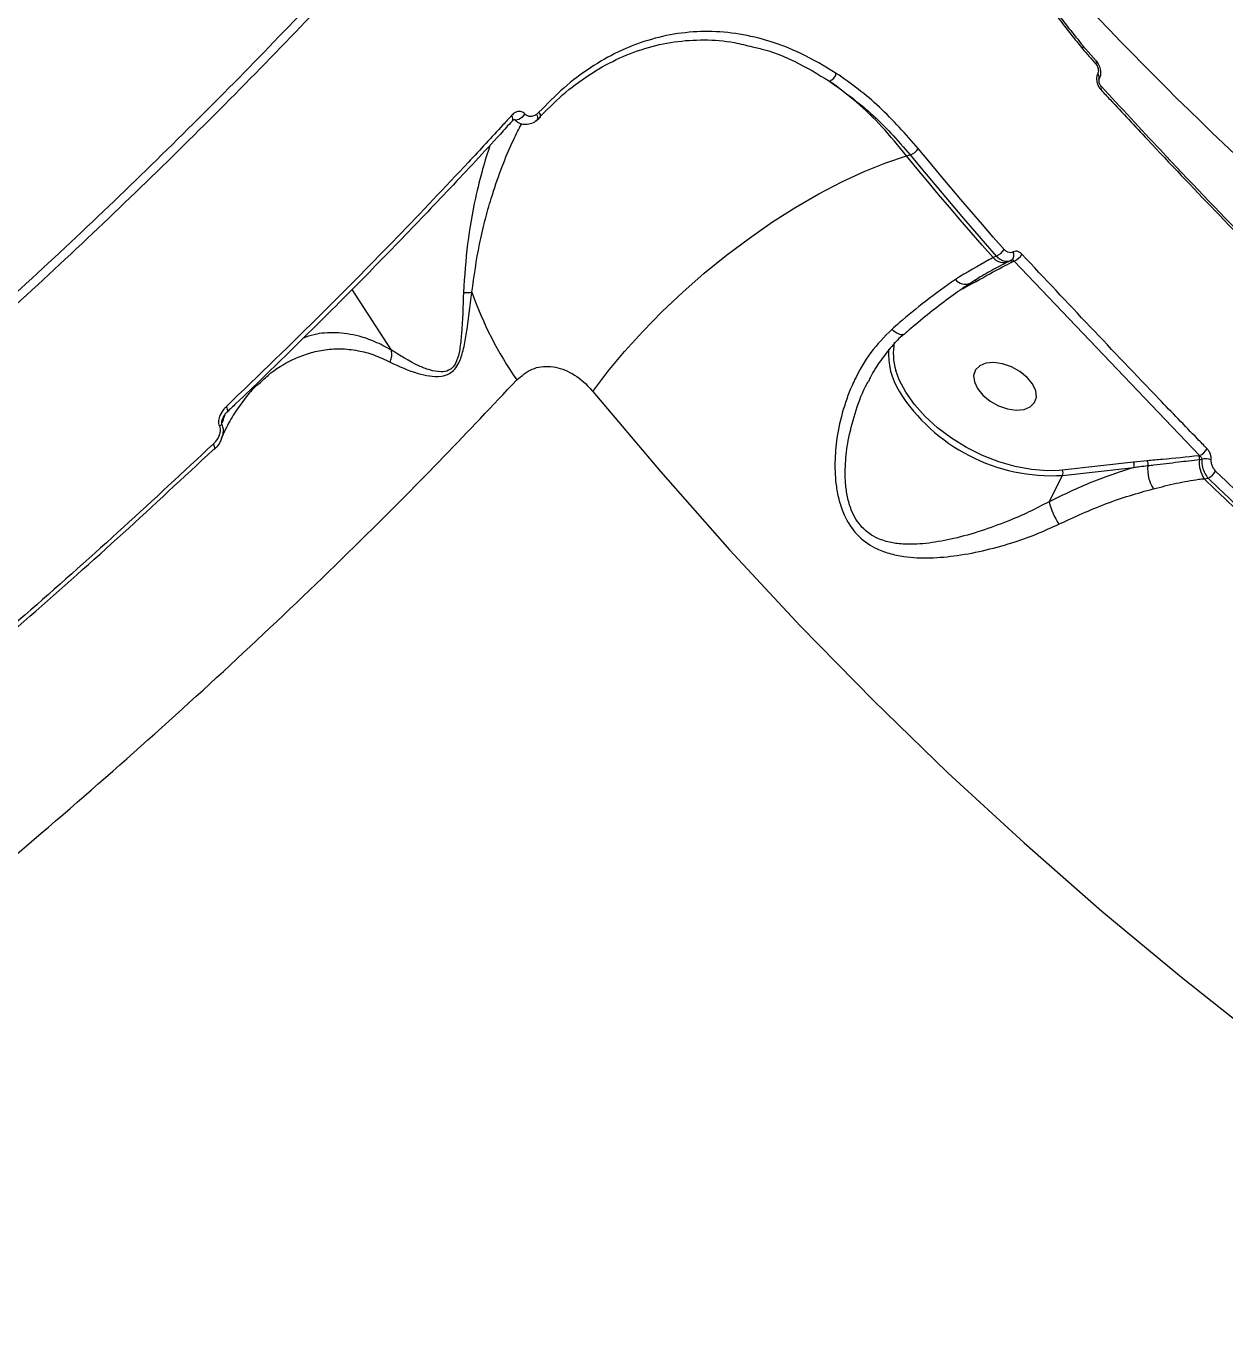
# Model space of a CAD drawing. Header units: millimetres. Extents: x -4781 to 5098, y -4410 to 4664.
# Drawn here: x -1252.9 to -1093.2, y -691.7 to -516.2 of the extents above; entities that cross this region are included whole.
import ezdxf

# ---------------------------------------------------------------- set-up
doc = ezdxf.new("R2010")
doc.units = ezdxf.units.MM
for name, color, linetype in [('DIKOM_ОБЪЕКТ', 7, 'Continuous'), ('DIKOM_РАЗМЕР_ЗОНА', 7, 'Continuous'), ('DIKOM_РАЗМЕР_ОБЪЕКТА', 7, 'Continuous')]:
    doc.layers.add(name, color=color, linetype=linetype)
doc.styles.add('style1', font='arial.ttf', dxfattribs={"width": 0.8})
doc.dimstyles.new('1-50', dxfattribs={"dimtxt": 300, "dimasz": 200, "dimexe": 100, "dimexo": 0, "dimgap": 100, "dimtad": 1, "dimtxsty": 'style1', "dimcen": 200, "dimclrd": 7, "dimclre": 7, "dimclrt": 7, "dimadec": 1, "dimazin": 2, "dimtfac": 1, "dimtmove": 0, "dimatfit": 2, "dimfxl": 0, "dimlwd": 25, "dimlwe": 18, "dimarcsym": 0})

# ---------------------------------------------------------------- blocks, each defined once
blk = doc.blocks.new('*D54')
at = {"layer": 'Defpoints', "color": 0, "transparency": 16777216}
for p in [(2534.93, 1098.4), (-3331.22, 763.4), (2534.93, -3200.56)]:
    blk.add_point(p, dxfattribs=at)
at = {"layer": 'DIKOM_РАЗМЕР_ОБЪЕКТА', "color": 7, "lineweight": 18, "transparency": 16777216}
for p, q in [((2534.93, 1098.4), (2534.93, -3300.56)), ((-3331.22, 763.4), (-3331.22, -3300.56))]:
    blk.add_line(p, q, dxfattribs=at)
at = {"layer": 'DIKOM_РАЗМЕР_ОБЪЕКТА', "color": 7, "lineweight": 25, "transparency": 16777216}
blk.add_line((-3131.22, -3200.56), (2334.93, -3200.56), dxfattribs=at)
at = {"layer": 'DIKOM_РАЗМЕР_ОБЪЕКТА', "color": 7, "transparency": 16777216}
for points in [[(-3131.22, -3167.23), (-3131.22, -3233.9), (-3331.22, -3200.56)], [(2334.93, -3167.23), (2334.93, -3233.9), (2534.93, -3200.56)]]:
    blk.add_solid(points, dxfattribs=at)
at = {"layer": 'DIKOM_РАЗМЕР_ОБЪЕКТА', "color": 7, "transparency": 16777216, "insert": (941.13, -2947.39), "char_height": 300, "attachment_point": 5, "style": 'style1'}
blk.add_mtext('5870', dxfattribs=at)
blk = doc.blocks.new('*D57')
at = {"layer": 'Defpoints', "color": 0, "transparency": 16777216}
for p in [(4034.06, 1180.11), (-4781.22, 856.14), (4034.06, -4310.06)]:
    blk.add_point(p, dxfattribs=at)
at = {"layer": 'DIKOM_РАЗМЕР_ЗОНА', "color": 7, "lineweight": 18, "transparency": 16777216}
for p, q in [((4034.06, 1180.11), (4034.06, -4410.06)), ((-4781.22, 856.14), (-4781.22, -4410.06))]:
    blk.add_line(p, q, dxfattribs=at)
at = {"layer": 'DIKOM_РАЗМЕР_ЗОНА', "color": 7, "lineweight": 25, "transparency": 16777216}
blk.add_line((-4581.22, -4310.06), (3834.06, -4310.06), dxfattribs=at)
at = {"layer": 'DIKOM_РАЗМЕР_ЗОНА', "color": 7, "transparency": 16777216}
for points in [[(-4581.22, -4276.72), (-4581.22, -4343.39), (-4781.22, -4310.06)], [(3834.06, -4276.72), (3834.06, -4343.39), (4034.06, -4310.06)]]:
    blk.add_solid(points, dxfattribs=at)
at = {"layer": 'DIKOM_РАЗМЕР_ЗОНА', "color": 7, "transparency": 16777216, "insert": (-1490.8, -4056.88), "char_height": 300, "attachment_point": 5, "style": 'style1'}
blk.add_mtext('8820', dxfattribs=at)

msp = doc.modelspace()

# ---------------------------------------------------------------- linework, layer by layer
at = {"layer": 'DIKOM_ОБЪЕКТ', "color": 7, "linetype": 'Continuous', "lineweight": 15}
for p, q in [((-1112.125, -518.763), (-1110.37, -520.779)), ((-1110.164, -522.517), (-1110.174, -522.536)), ((-1109.717, -524.177), (-1109.724, -524.169)), ((-1184.59, -527.628), (-1184.902, -527.906)), ((-1184.501, -528.384), (-1184.541, -528.421)), ((-1135.629, -533.423), (-1135.145, -533.309)), ((-1123.681, -546.786), (-1124.085, -546.993)), ((-1121.668, -547.331), (-1121.982, -547.492)), ((-1121.52, -547.555), (-1121.299, -547.441)), ((-1121.299, -547.441), (-1096.616, -573.37)), ((-1122.88, -547.96), (-1123.867, -548.485)), ((-1128.17, -551.126), (-1127.731, -550.902)), ((-1127.731, -550.902), (-1126.364, -550.159)), ((-1204.242, -559.318), (-1209.492, -551.235)), ((-1096.616, -573.37), (-1096.717, -573.382)), ((-1114.896, -575.291), (-1115.283, -575.33)), ((-1105.402, -574.224), (-1114.896, -575.291)), ((-1114.841, -575.996), (-1105.347, -574.929)), ((-1103.552, -574.049), (-1105.402, -574.224)), ((-1096.605, -573.882), (-1096.283, -573.845)), ((-1116.647, -579.505), (-1114.841, -575.996)), ((-1095.989, -576.436), (-1095.447, -576.371))]:
    msp.add_line(p, q, dxfattribs=at)
at = {"layer": 'DIKOM_ОБЪЕКТ', "color": 7, "linetype": 'Continuous', "lineweight": 15, "flags": 128}
for points in [[(-1112.169, -519.172), (-1111.949, -519.425), (-1111.73, -519.677), (-1111.511, -519.93), (-1111.291, -520.182), (-1111.071, -520.435), (-1110.851, -520.687), (-1110.631, -520.939), (-1110.411, -521.191)], [(-1110.411, -521.191), (-1110.361, -521.08), (-1110.333, -520.98), (-1110.327, -520.892), (-1110.344, -520.821), (-1110.37, -520.779)], [(-1109.749, -524.604), (-1109.697, -524.474), (-1109.673, -524.359), (-1109.678, -524.261), (-1109.711, -524.184), (-1109.717, -524.177)], [(-1186.477, -527.852), (-1186.635, -528.065), (-1186.833, -528.266), (-1187.054, -528.441), (-1187.281, -528.574), (-1187.495, -528.655), (-1187.68, -528.678), (-1187.82, -528.641), (-1187.903, -528.546)], [(-1184.902, -527.906), (-1184.834, -528.09), (-1184.797, -528.27), (-1184.792, -528.437), (-1184.82, -528.586), (-1184.88, -528.708), (-1184.968, -528.8), (-1184.973, -528.803)], [(-1184.59, -527.628), (-1184.507, -527.774), (-1184.449, -527.918), (-1184.419, -528.054), (-1184.416, -528.179), (-1184.442, -528.289), (-1184.496, -528.377), (-1184.501, -528.384)], [(-1177.404, -564.834), (-1175.4, -562.171), (-1173.18, -559.49), (-1170.764, -556.815), (-1168.174, -554.171), (-1165.433, -551.584), (-1162.567, -549.074), (-1159.602, -546.667), (-1156.565, -544.383), (-1153.483, -542.244), (-1150.385, -540.269), (-1147.299, -538.476), (-1144.253, -536.881), (-1141.275, -535.499), (-1138.391, -534.343), (-1135.629, -533.423)], [(-1124.085, -546.993), (-1125.552, -545.321), (-1127.012, -543.642), (-1128.465, -541.956), (-1129.912, -540.263), (-1131.351, -538.563), (-1132.784, -536.856), (-1134.21, -535.143), (-1135.629, -533.423)], [(-1135.145, -533.309), (-1133.736, -535.017), (-1132.32, -536.718), (-1130.897, -538.413), (-1129.467, -540.101), (-1128.03, -541.782), (-1126.587, -543.457), (-1125.138, -545.125), (-1123.681, -546.786)], [(-1122.618, -545.903), (-1124.071, -544.246), (-1125.517, -542.582), (-1126.957, -540.911), (-1128.39, -539.234), (-1129.817, -537.549), (-1131.236, -535.858), (-1132.65, -534.161), (-1134.056, -532.457)], [(-1135.962, -557.2), (-1135.972, -557.208), (-1136.141, -557.271), (-1136.363, -557.262), (-1136.629, -557.181), (-1136.929, -557.032), (-1137.254, -556.82), (-1137.591, -556.552)], [(-1119.569, -562.941), (-1120.529, -562.163), (-1121.65, -561.544), (-1122.839, -561.135), (-1124.002, -560.968), (-1125.044, -561.057), (-1125.88, -561.396), (-1126.443, -561.956), (-1126.688, -562.692), (-1126.593, -563.545), (-1126.168, -564.444), (-1125.446, -565.319), (-1124.486, -566.097), (-1123.365, -566.716), (-1122.176, -567.126), (-1121.013, -567.292), (-1119.971, -567.203), (-1119.135, -566.864), (-1118.572, -566.304), (-1118.327, -565.569), (-1118.422, -564.716), (-1118.847, -563.816), (-1119.569, -562.941)], [(-1115.283, -575.33), (-1116.868, -575.382), (-1118.964, -575.225), (-1121.138, -574.826), (-1123.341, -574.192), (-1125.526, -573.339), (-1127.645, -572.283), (-1129.652, -571.049), (-1131.502, -569.664), (-1133.155, -568.157), (-1134.575, -566.562), (-1135.73, -564.914), (-1136.597, -563.249), (-1137.038, -562.033)], [(-1177.404, -564.834), (-1168.421, -575.497), (-1159.195, -585.91), (-1149.729, -596.069), (-1140.031, -605.967), (-1130.105, -615.599), (-1119.956, -624.961), (-1109.59, -634.046), (-1099.012, -642.851), (-1088.23, -651.368), (-1077.248, -659.596), (-1066.072, -667.528), (-1054.709, -675.161), (-1043.165, -682.489), (-1031.446, -689.511)], [(-1226.271, -566.86), (-1226.182, -567.013), (-1226.118, -567.158), (-1226.082, -567.292), (-1226.074, -567.407), (-1226.096, -567.502), (-1226.145, -567.57)], [(-1227.992, -571.834), (-1227.907, -571.978), (-1227.844, -572.117), (-1227.805, -572.244), (-1227.792, -572.357), (-1227.805, -572.451), (-1227.844, -572.522), (-1227.853, -572.532)], [(-1227.853, -572.532), (-1227.906, -572.568), (-1227.991, -572.589)]]:
    msp.add_lwpolyline(points, dxfattribs=at)
at = {"layer": 'DIKOM_ОБЪЕКТ', "color": 7, "linetype": 'Continuous', "lineweight": 15}
for centre, radius, start, end in [((-776.284, -198.575), 459.989, 221.06523, 238.19162), ((-1146.429, -522.103), 1.492, 291.99841, 346.59872), ((-1110.588, -523.018), 0.635, 340.53022, 49.31544), ((-1110.581, -523.001), 0.638, 341.52586, 49.21182), ((-1188.703, -528.492), 0.626, 328.53909, 43.76045), ((-1135.895, -531.228), 2.212, 289.819, 326.24803), ((-1122.68, -545.752), 1.875, 221.43729, 291.86172), ((-1124.465, -544.758), 2.173, 291.13301, 328.20602), ((-1121.791, -547.807), 0.37, 43.06302, 112.33018), ((-1122.129, -546.656), 0.824, 307.49875, 30.799), ((-1122.066, -545.502), 2.085, 291.58965, 330.34951), ((-1127.781, -548.759), 1.769, 220.60758, 291.36523), ((-1126.685, -550.521), 0.484, 48.51777, 75.47981), ((-1194.305, -544.81), 6.826, 267.08819, 276.51635), ((-1146.876, -535.105), 49.481, 199.46297, 214.70863), ((-1128.301, -559.746), 9.73, 176.69846, 211.22255), ((-1129.78, -559.727), 7.615, 168.88672, 197.6257), ((-1116.252, -551.97), 24.067, 212.18398, 273.36101), ((-1227.741, -568.525), 1.089, 302.17382, 326.69826), ((-1097.371, -573.791), 0.771, 353.23785, 32.06833), ((-1097.493, -571.37), 2.184, 293.67186, 330.5831), ((-1095.812, -576.53), 2.726, 73.43901, 99.96082), ((-1115.527, -575.695), 0.749, 336.30917, 32.6143), ((-1106.032, -574.628), 0.749, 336.31668, 32.62608), ((-1104.234, -574.446), 0.789, 341.97005, 30.20981), ((-1098.688, -575.184), 4.821, 174.12581, 212.74968), ((-1092.783, -574.312), 3.846, 173.57935, 213.52475), ((-1096.301, -574.467), 2.087, 294.168, 332.72736), ((-748.533, -217.781), 497.557, 225.95509, 233.0379), ((-749.065, -217.956), 498.863, 225.9385, 233.05428), ((-748.774, -217.948), 498.647, 225.95467, 233.03784), ((-1107.311, -577.161), 9.625, 194.09723, 213.61694)]:
    msp.add_arc(centre, radius, start, end, dxfattribs=at)
for points, knots in [([(-1175.175, -286.77), (-1174.67, -287.851), (-1173.12, -291.169), (-1171.597, -297.415), (-1170.509, -305.413), (-1170.444, -314.101), (-1171.373, -323.434), (-1173.34, -333.411), (-1176.36, -344.036), (-1180.476, -355.3), (-1185.733, -367.236), (-1192.088, -379.682), (-1199.379, -392.331), (-1207.483, -405.057), (-1216.296, -417.786), (-1226.054, -430.871), (-1236.762, -444.276), (-1248.403, -457.958), (-1260.649, -471.532), (-1273.423, -484.948), (-1286.645, -498.161), (-1300.601, -511.464), (-1315.285, -524.812), (-1330.624, -538.177), (-1341.277, -546.949), (-1346.601, -551.334)], [0, 0, 0, 0, 0.0209176, 0.0641763, 0.1074674, 0.1507256, 0.1952319, 0.239775, 0.2842814, 0.3303977, 0.3765138, 0.4232922, 0.4700711, 0.5140068, 0.5579767, 0.6019124, 0.6471283, 0.6923814, 0.7375982, 0.7807392, 0.823911, 0.8670522, 0.911357, 0.9556951, 1, 1, 1, 1]), ([(-1125.499, -449.268), (-1126.081, -450.774), (-1127.245, -453.786), (-1128.445, -459.048), (-1129.2, -464.743), (-1129.444, -470.828), (-1129.158, -477.179), (-1128.325, -483.679), (-1126.939, -490.21), (-1124.998, -496.657), (-1122.525, -502.894), (-1119.54, -508.798), (-1116.112, -514.324), (-1113.484, -517.555), (-1112.169, -519.172)], [0, 0, 0, 0, 0.0836181, 0.1671654, 0.2504162, 0.3338552, 0.4173058, 0.500486, 0.5837385, 0.6671381, 0.750458, 0.833395, 0.9166254, 1, 1, 1, 1]), ([(-1125.336, -449.854), (-1125.822, -451.084), (-1126.721, -453.365), (-1127.66, -456.935), (-1128.274, -460.055), (-1128.651, -462.71), (-1128.893, -465.076), (-1129.152, -468.963), (-1129.138, -474.738), (-1128.42, -481.647), (-1127.266, -487.743), (-1125.951, -492.814), (-1124.627, -496.822), (-1123.424, -499.961), (-1122.284, -502.658), (-1120.718, -505.96), (-1118.56, -509.898), (-1115.706, -514.374), (-1113.372, -517.236), (-1112.113, -518.78)], [0, 0, 0, 0, 0.0700758, 0.1298977, 0.1788915, 0.2174514, 0.2495322, 0.2821603, 0.3829424, 0.4841383, 0.5522168, 0.619332, 0.6817642, 0.7110219, 0.7462531, 0.7926631, 0.850168, 0.9192027, 1, 1, 1, 1]), ([(-1215.937, -514.138), (-1219.447, -517.78), (-1226.468, -525.065), (-1237.592, -536.035), (-1249.104, -547.025), (-1257.14, -554.342), (-1261.158, -558)], [0, 0, 0, 0, 0.2491205, 0.4982412, 0.7491232, 1, 1, 1, 1]), ([(-1260.324, -558.799), (-1256.328, -555.16), (-1248.337, -547.883), (-1236.832, -536.902), (-1225.661, -525.889), (-1218.581, -518.542), (-1215.041, -514.868)], [0, 0, 0, 0, 0.2491191, 0.4982412, 0.7491196, 1, 1, 1, 1]), ([(-1144.978, -522.449), (-1146.541, -521.506), (-1149.422, -519.767), (-1153.769, -518.113), (-1157.897, -517.122), (-1162.027, -516.763), (-1166.115, -517.05), (-1170.122, -517.957), (-1174.021, -519.472), (-1177.76, -521.613), (-1181.327, -524.284), (-1183.504, -526.514), (-1184.59, -527.628)], [0, 0, 0, 0, 0.1166819, 0.2150847, 0.3137982, 0.4122008, 0.5100617, 0.6082273, 0.7060869, 0.8039559, 0.9021342, 1, 1, 1, 1]), ([(-1184.677, -528.484), (-1183.614, -527.395), (-1181.484, -525.213), (-1177.992, -522.603), (-1174.331, -520.513), (-1170.513, -519.036), (-1166.587, -518.151), (-1162.583, -517.899), (-1159.092, -518.141), (-1156.955, -518.705), (-1156.162, -518.914)], [0, 0, 0, 0, 0.1314331, 0.2632871, 0.3947208, 0.5262265, 0.6581479, 0.7896579, 0.9220309, 1, 1, 1, 1]), ([(-1156.162, -518.914), (-1155.604, -519.038), (-1153.699, -519.461), (-1150.228, -520.876), (-1147.403, -522.568), (-1145.87, -523.487)], [0, 0, 0, 0, 0.1592454, 0.5437509, 1, 1, 1, 1]), ([(-1112.169, -519.172), (-1112.137, -519.1), (-1112.075, -518.955), (-1112.071, -518.824), (-1112.114, -518.79), (-1112.121, -518.784)], [0, 0, 0, 0, 0.4509662, 0.9014559, 1, 1, 1, 1]), ([(-1110.376, -520.787), (-1110.242, -520.963), (-1109.953, -521.342), (-1109.764, -522.087), (-1109.769, -522.75), (-1109.945, -523.083), (-1110.002, -523.19)], [0, 0, 0, 0, 0.2543064, 0.5480509, 0.8541836, 1, 1, 1, 1]), ([(-1134.056, -532.457), (-1135.745, -530.552), (-1138.304, -527.667), (-1142.036, -524.497), (-1143.997, -523.132), (-1144.978, -522.449)], [0, 0, 0, 0, 0.4927713, 0.7463824, 1, 1, 1, 1]), ([(-1110.411, -521.191), (-1110.41, -521.192), (-1110.341, -521.267), (-1110.223, -521.448), (-1110.12, -521.718), (-1110.069, -522), (-1110.071, -522.273), (-1110.134, -522.438), (-1110.164, -522.517)], [0, 0, 0, 0, 0.0041937, 0.2198304, 0.4356073, 0.5681586, 0.7936159, 1, 1, 1, 1]), ([(-1110.174, -522.536), (-1110.206, -522.614), (-1110.289, -522.817), (-1110.325, -523.229), (-1110.246, -523.73), (-1110.052, -524.222), (-1109.85, -524.477), (-1109.749, -524.604)], [0, 0, 0, 0, 0.1342177, 0.3469648, 0.5631889, 0.781676, 1, 1, 1, 1]), ([(-1135.629, -533.423), (-1136.703, -532.106), (-1138.814, -529.516), (-1142.258, -526.183), (-1144.661, -524.389), (-1145.87, -523.487)], [0, 0, 0, 0, 0.3395553, 0.6677577, 1, 1, 1, 1]), ([(-1145.87, -523.487), (-1144.01, -524.841), (-1141.192, -526.892), (-1137.669, -530.368), (-1135.987, -532.329), (-1135.145, -533.309)], [0, 0, 0, 0, 0.4928019, 0.7464062, 1, 1, 1, 1]), ([(-1109.988, -523.229), (-1109.99, -523.234), (-1109.995, -523.242), (-1110.014, -523.325), (-1110.018, -523.46), (-1109.995, -523.637), (-1109.934, -523.835), (-1109.843, -524.017), (-1109.761, -524.133), (-1109.727, -524.165), (-1109.724, -524.168)], [0, 0, 0, 0, 0.1174371, 0.2425528, 0.3686877, 0.5152345, 0.6624878, 0.8211164, 0.9837035, 1, 1, 1, 1]), ([(-1109.977, -523.206), (-1109.979, -523.21), (-1109.982, -523.216), (-1109.985, -523.222), (-1109.986, -523.224)], [0, 0, 0, 0, 0.695108, 1, 1, 1, 1]), ([(-1109.749, -524.604), (-1109.336, -525.049), (-1107.272, -527.275), (-1099.251, -535.871), (-1091.443, -543.955), (-1085.338, -550.277)], [0, 0, 0, 0, 0.0517091, 0.2585554, 1, 1, 1, 1]), ([(-1109.696, -524.161), (-1107.071, -526.994), (-1100.682, -533.888), (-1092.529, -542.444), (-1086.94, -548.143), (-1085.279, -549.837)], [0, 0, 0, 0, 0.3289576, 0.8005006, 1, 1, 1, 1]), ([(-1188.251, -528.059), (-1188.628, -528.473), (-1190.516, -530.543), (-1195.5, -535.936), (-1203.413, -544.257), (-1214.111, -555.126), (-1221.919, -562.66), (-1226.271, -566.86)], [0, 0, 0, 0, 0.0321545, 0.1607878, 0.4182837, 0.6757746, 1, 1, 1, 1]), ([(-1186.477, -527.852), (-1186.508, -527.821), (-1186.625, -527.701), (-1186.892, -527.552), (-1187.311, -527.502), (-1187.803, -527.648), (-1188.096, -527.917), (-1188.251, -528.059)], [0, 0, 0, 0, 0.0579775, 0.2244964, 0.4300443, 0.7004775, 1, 1, 1, 1]), ([(-1184.902, -527.906), (-1185.075, -528.006), (-1185.39, -528.188), (-1185.87, -528.206), (-1186.235, -528.08), (-1186.408, -527.918), (-1186.477, -527.852)], [0, 0, 0, 0, 0.3467295, 0.631302, 0.8513712, 1, 1, 1, 1]), ([(-1188.18, -528.81), (-1188.697, -529.383), (-1191.368, -532.347), (-1196.392, -537.717), (-1203.249, -544.905), (-1210.294, -552.086), (-1217.531, -559.26), (-1222.822, -564.42), (-1225.754, -567.187), (-1226.154, -567.563)], [0, 0, 0, 0, 0.0446161, 0.2307109, 0.4163489, 0.601327, 0.7858749, 0.9708484, 1, 1, 1, 1]), ([(-1193.53, -551.592), (-1193.229, -549.439), (-1192.772, -546.176), (-1191.802, -542.06), (-1190.863, -538.698), (-1189.67, -535.201), (-1188.379, -532.098), (-1187.415, -530.078), (-1186.994, -529.348), (-1186.893, -529.172)], [0, 0, 0, 0, 0.2363725, 0.3583385, 0.4802939, 0.6474583, 0.8189327, 0.9562157, 1, 1, 1, 1]), ([(-1187.832, -528.66), (-1187.841, -528.643), (-1187.862, -528.606), (-1187.875, -528.595), (-1187.865, -528.605), (-1187.82, -528.602), (-1187.981, -528.627), (-1188.106, -528.769), (-1188.155, -528.823)], [0, 0, 0, 0, 0.0503285, 0.1146878, 0.1984038, 0.4960271, 0.8058088, 1, 1, 1, 1]), ([(-1184.981, -528.789), (-1185.055, -528.846), (-1185.341, -529.065), (-1185.928, -529.267), (-1186.691, -529.287), (-1187.381, -529.062), (-1187.709, -528.734), (-1187.856, -528.586)], [0, 0, 0, 0, 0.0897809, 0.3484603, 0.58569, 0.8137052, 1, 1, 1, 1]), ([(-1184.399, -528.266), (-1184.493, -528.377), (-1184.665, -528.581), (-1184.888, -528.714), (-1184.99, -528.775)], [0, 0, 0, 0, 0.5452065, 1, 1, 1, 1]), ([(-1191.12, -532.021), (-1191.451, -533.052), (-1192.136, -535.19), (-1193.217, -539.586), (-1194.201, -545.079), (-1194.501, -549.443), (-1194.651, -551.627)], [0, 0, 0, 0, 0.194071, 0.4023039, 0.7009523, 1, 1, 1, 1]), ([(-1124.085, -546.993), (-1124.271, -547.091), (-1125.85, -547.922), (-1127.589, -548.979), (-1129.123, -549.91)], [0, 0, 0, 0, 0.1178524, 1, 1, 1, 1]), ([(-1123.681, -546.786), (-1123.605, -546.86), (-1123.345, -547.115), (-1122.841, -547.406), (-1122.192, -547.532), (-1121.816, -547.384), (-1121.628, -547.31)], [0, 0, 0, 0, 0.1209003, 0.4143732, 0.7069028, 1, 1, 1, 1]), ([(-1121.422, -546.234), (-1121.533, -546.278), (-1121.756, -546.366), (-1122.135, -546.286), (-1122.426, -546.106), (-1122.574, -545.949), (-1122.618, -545.903)], [0, 0, 0, 0, 0.2927361, 0.585059, 0.8788391, 1, 1, 1, 1]), ([(-1121.628, -547.31), (-1121.593, -547.297), (-1121.523, -547.27), (-1121.416, -547.307), (-1121.342, -547.375), (-1121.308, -547.428), (-1121.299, -547.441)], [0, 0, 0, 0, 0.2929166, 0.5920932, 0.9004436, 1, 1, 1, 1]), ([(-1120.254, -546.534), (-1120.288, -546.499), (-1120.429, -546.356), (-1120.708, -546.182), (-1121.087, -546.103), (-1121.31, -546.191), (-1121.422, -546.234)], [0, 0, 0, 0, 0.0963847, 0.3986644, 0.6991375, 1, 1, 1, 1]), ([(-1095.59, -572.443), (-1096.018, -572.003), (-1098.157, -569.802), (-1106.478, -561.199), (-1114.2, -552.979), (-1120.254, -546.534)], [0, 0, 0, 0, 0.0512237, 0.2561259, 1, 1, 1, 1]), ([(-1122.304, -547.661), (-1122.691, -547.862), (-1123.751, -548.41), (-1125.414, -549.287), (-1126.624, -550.089), (-1127.125, -550.422)], [0, 0, 0, 0, 0.25197835, 0.68967905, 1, 1, 1, 1]), ([(-1126.364, -550.159), (-1125.191, -549.508), (-1123.595, -548.623), (-1121.954, -547.778), (-1121.52, -547.555)], [0, 0, 0, 0, 0.7353098, 1, 1, 1, 1]), ([(-1129.123, -549.91), (-1130.442, -550.847), (-1132.879, -552.579), (-1135.754, -554.945), (-1137.257, -556.26), (-1137.591, -556.552)], [0, 0, 0, 0, 0.4786837, 0.8843622, 1, 1, 1, 1]), ([(-1127.14, -550.426), (-1127.306, -550.533), (-1128.241, -551.136), (-1130.034, -552.431), (-1132.505, -554.321), (-1134.49, -555.93), (-1135.645, -556.947), (-1135.948, -557.214)], [0, 0, 0, 0, 0.0597069, 0.337306, 0.6174963, 0.8995399, 1, 1, 1, 1]), ([(-1204.416, -560.914), (-1203.223, -561.473), (-1201.611, -562.23), (-1199.194, -562.783), (-1197.779, -562.876), (-1196.597, -562.555), (-1195.784, -561.902), (-1195.13, -560.851), (-1194.626, -559.246), (-1194.056, -556.07), (-1193.751, -553.471), (-1193.53, -551.592)], [0, 0, 0, 0, 0.2657863, 0.3593815, 0.4543108, 0.5177577, 0.5632853, 0.6085793, 0.6803284, 0.7688877, 1, 1, 1, 1]), ([(-1194.651, -551.627), (-1194.712, -553.463), (-1194.796, -555.983), (-1195.088, -559.069), (-1195.433, -560.6), (-1195.981, -561.58), (-1196.721, -562.127), (-1197.827, -562.264), (-1199.164, -561.994), (-1201.482, -561.061), (-1203.12, -560.027), (-1204.235, -559.331), (-1204.237, -559.33)], [0, 0, 0, 0, 0.23699094, 0.32527649, 0.39381899, 0.43513195, 0.4764554, 0.53645796, 0.63086284, 0.72578349, 0.99968726, 1, 1, 1, 1]), ([(-1204.242, -559.318), (-1204.983, -558.915), (-1206.465, -558.109), (-1208.968, -557.284), (-1211.703, -556.904), (-1214.175, -557.07), (-1215.525, -557.553), (-1216.006, -557.726)], [0, 0, 0, 0, 0.1647406, 0.3295783, 0.5915091, 0.8543666, 1, 1, 1, 1]), ([(-1137.591, -556.552), (-1138.567, -557.542), (-1140.521, -559.523), (-1141.982, -562.1), (-1143.183, -564.652), (-1144.137, -567.199), (-1144.933, -570.809), (-1145.235, -574.261), (-1145.089, -577.074), (-1144.624, -579.415), (-1143.847, -581.652), (-1142.366, -583.975), (-1140.169, -585.591), (-1137.975, -586.433), (-1135.52, -586.936), (-1132.477, -587.062), (-1128.799, -586.709), (-1124.994, -585.981), (-1121.407, -584.96), (-1118.153, -583.798), (-1116.268, -582.926), (-1115.327, -582.49)], [0, 0, 0, 0, 0.072686, 0.1455214, 0.1511305, 0.2173262, 0.2835383, 0.3377185, 0.3918179, 0.4254864, 0.4591056, 0.5134507, 0.5679368, 0.604495, 0.6411206, 0.7029623, 0.7649119, 0.8309033, 0.8968718, 0.9484521, 1, 1, 1, 1]), ([(-1135.955, -557.194), (-1135.968, -557.204), (-1136.574, -557.662), (-1137.639, -558.823), (-1139.119, -560.691), (-1140.137, -562.274), (-1140.594, -563.255), (-1140.691, -563.464)], [0, 0, 0, 0, 0.0062347, 0.2951872, 0.5977516, 0.9145963, 1, 1, 1, 1]), ([(-1222.098, -563.989), (-1221.631, -563.537), (-1220.187, -562.138), (-1217.94, -560.758), (-1215.44, -559.739), (-1213.335, -559.239), (-1211.092, -559.067), (-1208.838, -559.301), (-1206.616, -559.869), (-1205.152, -560.565), (-1204.416, -560.914)], [0, 0, 0, 0, 0.10330538, 0.31914908, 0.43829275, 0.55742115, 0.67887144, 0.80027592, 0.89968638, 1, 1, 1, 1]), ([(-1204.416, -560.914), (-1204.399, -560.873), (-1204.295, -560.616), (-1204.156, -560.068), (-1204.208, -559.59), (-1204.237, -559.33)], [0, 0, 0, 0, 0.07953093, 0.49721163, 1, 1, 1, 1]), ([(-1204.237, -559.33), (-1204.237, -559.329), (-1204.237, -559.326), (-1204.24, -559.322), (-1204.241, -559.319), (-1204.242, -559.318)], [0, 0, 0, 0, 0.2600733, 0.5735001, 1, 1, 1, 1]), ([(-1187.553, -563.279), (-1186.892, -562.728), (-1185.55, -561.608), (-1183.006, -561.329), (-1180.434, -562.115), (-1178.558, -563.507), (-1177.637, -564.567), (-1177.404, -564.834)], [0, 0, 0, 0, 0.21870342, 0.44477941, 0.67941334, 0.91919696, 1, 1, 1, 1]), ([(-1700.141, -826.669), (-1696.301, -826.986), (-1688.607, -827.621), (-1676.038, -827.616), (-1662.766, -826.92), (-1648.778, -825.47), (-1634.159, -823.288), (-1618.943, -820.37), (-1603.144, -816.709), (-1586.801, -812.325), (-1569.969, -807.238), (-1552.726, -801.473), (-1535.154, -795.058), (-1517.298, -788.004), (-1499.184, -780.311), (-1480.845, -772.004), (-1462.346, -763.116), (-1443.771, -753.691), (-1425.206, -743.773), (-1406.7, -733.381), (-1388.284, -722.525), (-1369.987, -711.232), (-1351.874, -699.546), (-1334.027, -687.524), (-1316.53, -675.22), (-1299.426, -662.663), (-1282.751, -649.867), (-1266.525, -636.859), (-1250.807, -623.692), (-1235.669, -610.427), (-1221.176, -597.128), (-1208.418, -584.821), (-1197.211, -573.532), (-1190.772, -566.697), (-1187.553, -563.279)], [0, 0, 0, 0, 0.03155663, 0.06321286, 0.0949197, 0.12662656, 0.15828294, 0.18983941, 0.22139713, 0.25305436, 0.28476196, 0.31646992, 0.34812713, 0.37968505, 0.41126502, 0.44294433, 0.47467424, 0.50640413, 0.53808345, 0.56966396, 0.60129519, 0.63302521, 0.66480636, 0.69658742, 0.72831845, 0.75995011, 0.79165926, 0.82346749, 0.85532685, 0.88718615, 0.91899504, 0.9507048, 0.97535237, 1, 1, 1, 1]), ([(-1222.125, -563.969), (-1222.171, -564.009), (-1222.739, -564.499), (-1223.77, -565.721), (-1225.149, -567.649), (-1226.202, -569.465), (-1226.733, -570.717), (-1226.904, -571.121)], [0, 0, 0, 0, 0.0243951, 0.3020241, 0.5892258, 0.8674225, 1, 1, 1, 1]), ([(-1116.647, -579.505), (-1117.529, -579.969), (-1119.308, -580.905), (-1122.346, -582.217), (-1125.705, -583.444), (-1129.224, -584.438), (-1132.645, -585.08), (-1135.442, -585.247), (-1137.718, -584.99), (-1139.7, -584.402), (-1141.689, -583.042), (-1142.939, -580.928), (-1143.526, -578.873), (-1143.826, -576.675), (-1143.797, -574.009), (-1143.342, -570.72), (-1142.367, -567.279), (-1141.467, -564.744), (-1140.75, -563.562), (-1140.691, -563.464)], [0, 0, 0, 0, 0.0615954, 0.1242062, 0.2028603, 0.282926, 0.3551146, 0.4287609, 0.4696283, 0.511503, 0.5710043, 0.630421, 0.6680013, 0.7065239, 0.7694936, 0.8337412, 0.9125764, 0.9927742, 1, 1, 1, 1]), ([(-1226.271, -566.86), (-1226.373, -566.965), (-1226.695, -567.296), (-1227.07, -567.899), (-1227.268, -568.571), (-1227.291, -569.074), (-1227.205, -569.322), (-1227.162, -569.447)], [0, 0, 0, 0, 0.16061, 0.5081881, 0.7319592, 0.8654601, 1, 1, 1, 1]), ([(-1226.831, -569.123), (-1226.839, -569.097), (-1226.854, -569.042), (-1226.856, -568.915), (-1226.831, -568.729), (-1226.784, -568.593), (-1226.756, -568.513)], [0, 0, 0, 0, 0.1098332, 0.2356833, 0.552286, 1, 1, 1, 1]), ([(-1226.831, -569.123), (-1226.794, -569.016), (-1226.647, -568.601), (-1226.501, -568.189), (-1226.393, -567.884)], [0, 0, 0, 0, 0.2578639, 1, 1, 1, 1]), ([(-1226.13, -567.584), (-1226.184, -567.628), (-1226.422, -567.821), (-1226.654, -568.159), (-1226.742, -568.474), (-1226.754, -568.513)], [0, 0, 0, 0, 0.2042658, 0.8995292, 1, 1, 1, 1]), ([(-1227.162, -569.447), (-1227.12, -569.566), (-1227.037, -569.803), (-1227.06, -570.273), (-1227.249, -570.891), (-1227.599, -571.437), (-1227.898, -571.739), (-1227.992, -571.834)], [0, 0, 0, 0, 0.1389685, 0.2768968, 0.4965603, 0.8419123, 1, 1, 1, 1]), ([(-1226.853, -571.087), (-1226.765, -570.825), (-1226.613, -570.373), (-1226.622, -569.682), (-1226.76, -569.313), (-1226.831, -569.123)], [0, 0, 0, 0, 0.4020364, 0.6918867, 1, 1, 1, 1]), ([(-1227.992, -571.834), (-1231.946, -575.523), (-1239.855, -582.9), (-1252.256, -593.944), (-1265.009, -604.961), (-1273.83, -612.249), (-1278.24, -615.893)], [0, 0, 0, 0, 0.2491005, 0.4982002, 0.7490996, 1, 1, 1, 1]), ([(-1226.862, -571.084), (-1226.941, -571.266), (-1227.149, -571.74), (-1227.506, -572.228), (-1227.806, -572.467), (-1227.869, -572.516)], [0, 0, 0, 0, 0.3285924, 0.8603986, 1, 1, 1, 1]), ([(-1278.135, -616.548), (-1273.765, -612.938), (-1265.025, -605.718), (-1252.326, -594.754), (-1239.916, -583.71), (-1231.966, -576.296), (-1227.991, -572.589)], [0, 0, 0, 0, 0.2491014, 0.4982003, 0.749101, 1, 1, 1, 1]), ([(-1096.717, -573.382), (-1098.322, -573.554), (-1100.587, -573.798), (-1102.883, -573.993), (-1103.552, -574.049)], [0, 0, 0, 0, 0.7088269, 1, 1, 1, 1]), ([(-1096.616, -573.37), (-1096.56, -573.41), (-1096.451, -573.489), (-1096.335, -573.647), (-1096.29, -573.772), (-1096.284, -573.836), (-1096.283, -573.845)], [0, 0, 0, 0, 0.3350447, 0.6551356, 0.9522122, 1, 1, 1, 1]), ([(-1095.035, -573.917), (-1095.034, -573.89), (-1095.027, -573.699), (-1095.079, -573.326), (-1095.272, -572.827), (-1095.484, -572.571), (-1095.59, -572.443)], [0, 0, 0, 0, 0.0522841, 0.3650664, 0.6827201, 1, 1, 1, 1]), ([(-1105.347, -574.929), (-1107.203, -575.54), (-1110.955, -576.775), (-1114.736, -578.589), (-1116.647, -579.505)], [0, 0, 0, 0, 0.4947722, 1, 1, 1, 1]), ([(-1105.347, -574.929), (-1105.075, -574.89), (-1104.457, -574.804), (-1103.833, -574.731), (-1103.484, -574.691)], [0, 0, 0, 0, 0.4402965, 1, 1, 1, 1]), ([(-1103.484, -574.691), (-1103.209, -574.659), (-1101.836, -574.5), (-1099.539, -574.219), (-1097.537, -573.989), (-1096.605, -573.882)], [0, 0, 0, 0, 0.11789594, 0.5894923, 1, 1, 1, 1]), ([(-1096.283, -573.845), (-1096.287, -573.918), (-1096.304, -574.263), (-1096.221, -574.915), (-1095.93, -575.743), (-1095.608, -576.162), (-1095.447, -576.371)], [0, 0, 0, 0, 0.0814754, 0.3859328, 0.6938372, 1, 1, 1, 1]), ([(-1094.446, -575.423), (-1094.555, -575.299), (-1094.772, -575.051), (-1094.977, -574.559), (-1095.041, -574.168), (-1095.036, -573.961), (-1095.035, -573.917)], [0, 0, 0, 0, 0.307656, 0.6156899, 0.9189113, 1, 1, 1, 1]), ([(-1102.743, -577.792), (-1101.719, -577.533), (-1099.663, -577.015), (-1097.45, -576.605), (-1096.229, -576.464), (-1095.989, -576.436)], [0, 0, 0, 0, 0.4438925, 0.8911124, 1, 1, 1, 1]), ([(-1115.327, -582.49), (-1113.255, -581.539), (-1109.053, -579.609), (-1104.839, -578.345), (-1102.755, -577.795), (-1102.743, -577.792)], [0, 0, 0, 0, 0.4913921, 0.9970622, 1, 1, 1, 1])]:
    msp.add_open_spline(points, degree=3, knots=knots, dxfattribs=at)

# ---------------------------------------------------------------- dimensions: what is measured, and where the dimension line sits
at = {"layer": 'DIKOM_РАЗМЕР_ЗОНА'}
dim = msp.add_linear_dim(base=(4034.06, -4310.056), p1=(-4781.222, 856.139), p2=(4034.06, 1180.105), text='8820', dimstyle='1-50', dxfattribs=at)
dim.commit()
dim.dimension.update_dxf_attribs({"geometry": '*D57', "text_midpoint": (-1490.8, -4310.056), "dimtype": 160})
at = {"layer": 'DIKOM_РАЗМЕР_ОБЪЕКТА'}
dim = msp.add_linear_dim(base=(2534.928, -3200.563), p1=(-3331.222, 763.397), p2=(2534.928, 1098.401), text='5870', dimstyle='1-50', dxfattribs=at)
dim.commit()
dim.dimension.update_dxf_attribs({"geometry": '*D54', "text_midpoint": (941.132, -3200.563), "dimtype": 160})

doc.saveas('drawing.dxf')
